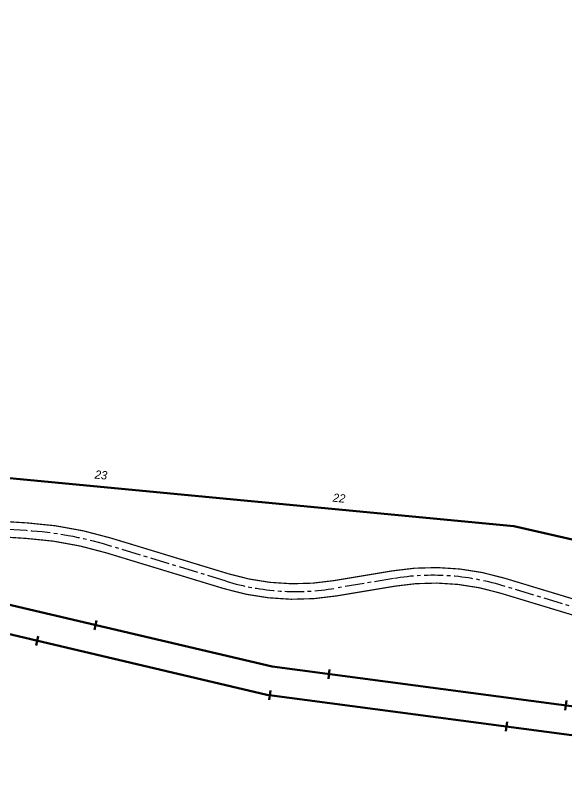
# Model space of a CAD drawing. Extents: x 5370511 to 5386565, y 1010429 to 1053793.
# Drawn here: x 5379689.1 to 5379920, y 1039561.9 to 1039881.8 of the extents above; entities that cross this region are included whole.
import ezdxf

# ---------------------------------------------------------------- set-up
doc = ezdxf.new("R2010")
doc.units = 0
doc.linetypes.add('осевая2', pattern=[12.5, 8, -1.5, 1.5, -1.5])
for name, color, linetype in [('АД_ось', 7, 'CONTINUOUS'), ('АД_откосы', 7, 'CONTINUOUS'), ('ТРАССА_НЕФТЕПРОВОД_ANNO', 7, 'CONTINUOUS')]:
    doc.layers.add(name, color=color, linetype=linetype)
for name, color, linetype, lineweight in [('ГИП_ТРАССА_ВЛ_6', 1, 'CONTINUOUS', 25), ('ГИП_ТРАССА_НЕФТЕПРОВОДА', 6, 'CONTINUOUS', 25), ('ТРАССА_ВЛ', 1, 'CONTINUOUS', 25)]:
    doc.layers.add(name, color=color, linetype=linetype, lineweight=lineweight)
doc.styles.add('D431', font='', dxfattribs={"height": 3.5})
doc.styles.get('D431').set_extended_font_data('Do431', italic=True)

# ---------------------------------------------------------------- blocks, each defined once
blk = doc.blocks.new('ад_откосы')
at = {"layer": 'АД_ось', "color": 253, "linetype": 'осевая2'}
blk.add_lwpolyline([(5381039.51, 1037930.84), (5381046.193, 1037968.879), (5381055.54, 1038022.081, 0.1745274), (5381043.968, 1038088.833), (5380219.971, 1039537.255, 0.2213697), (5380151.165, 1039586.153), (5379986.681, 1039616.447, -0.0279764), (5379954.082, 1039624.358), (5379892.899, 1039642.884, 0.1153558), (5379847.457, 1039645.811), (5379823.006, 1039641.73, -0.1156602), (5379777.449, 1039644.691), (5379728.174, 1039659.676, 0.0582768), (5379693.882, 1039665.873), (5379644.05, 1039668.986, -0.0429375)], format="xyb", dxfattribs=at)
at = {"layer": 'АД_откосы', "color": 253, "const_width": 0.5}
blk.add_lwpolyline([(5381075.045, 1037958.167), (5381064.81, 1037960.051, -0.4118325), (5381051.345, 1037979.422), (5381058.741, 1038021.519, 0.1745274), (5381046.793, 1038090.44), (5380222.795, 1039538.862, 0.2213697), (5380151.753, 1039589.349), (5379987.27, 1039619.643, -0.0279764), (5379955.024, 1039627.469), (5379893.841, 1039645.994, 0.1153558), (5379846.922, 1039649.016), (5379822.471, 1039644.935, -0.1156602), (5379778.394, 1039647.801), (5379729.119, 1039662.785, 0.0582768), (5379694.084, 1039669.117), (5379644.253, 1039672.229, -0.0429375)], format="xyb", dxfattribs=at)
at = {"layer": 'АД_откосы', "color": 253}
blk.add_lwpolyline([(5380490.65, 1039054.905, 0.5, 0.5, 0), (5380268.14, 1039446.043, 0.5, 0.5, 0), (5380261.452, 1039453.742, 0.5, 0.5, 0), (5380246.6, 1039479.807, 0.5, 0.5, 0), (5380243.357, 1039489.574, 0.5, 0.5, 0), (5380217.146, 1039535.647, 0.5, 0.5, 0.2213697), (5380150.576, 1039582.956, 0.5, 0.5, 0), (5379986.092, 1039613.251, 0.5, 0.5, -0.0279764), (5379953.14, 1039621.248, 0.5, 0.5, 0), (5379891.957, 1039639.773, 0.5, 0.5, 0.1153558), (5379847.992, 1039642.605, 0.5, 0.5, 0), (5379823.541, 1039638.524, 0.5, 0.5, -0.1156602), (5379776.503, 1039641.582, 0.5, 0.5, 0), (5379727.228, 1039656.567, 0.5, 0.5, 0.0582768), (5379693.679, 1039662.63, 0.5, 0.5, 0), (5379643.847, 1039665.742, 0.5, 0.5, -0.0429375)], format="xyseb", dxfattribs=at)
blk = doc.blocks.new('пк_ВЛ')
at = {"layer": 'ТРАССА_ВЛ', "lineweight": 60}
blk.add_lwpolyline([(0, 2), (0, -2)], dxfattribs=at)

msp = doc.modelspace()

# ---------------------------------------------------------------- block references
at = {"layer": 'АД_откосы', "color": 253}
msp.add_blockref('ад_откосы', (0, 0), dxfattribs=at)

# ---------------------------------------------------------------- next in the draw order: linework, layer by layer
at = {"layer": 'ГИП_ТРАССА_ВЛ_6', "color": 253, "lineweight": 60}
for points in [[(5380958.254, 1038044.709), (5380993.422, 1038133.441), (5380993.422, 1038133.441), (5380182.961, 1039557.93), (5379796.607, 1039608.903), (5379400.894, 1039702.091), (5378850.148, 1039849.249), (5377925.517, 1040078.196), (5377014.253, 1040367.216), (5375398.983, 1040195.445), (5375392.587, 1040255.583)], [(5380947.098, 1038049.13), (5380980.145, 1038132.51), (5380175.48, 1039546.813), (5379794.442, 1039597.084), (5379397.969, 1039690.452), (5378847.156, 1039837.627), (5377922.258, 1040066.64), (5377013.021, 1040355.017), (5375388.319, 1040182.244), (5375380.655, 1040254.315)]]:
    msp.add_lwpolyline(points, dxfattribs=at)
at = {"layer": 'ГИП_ТРАССА_НЕФТЕПРОВОДА', "color": 253, "lineweight": 60, "flags": 128}
msp.add_lwpolyline([(5381075.553, 1038021.596), (5381082.75, 1038061.114), (5380209.801, 1039595.687), (5379897.924, 1039667.757), (5379611.778, 1039694.969), (5378860.616, 1039889.923), (5378288.543, 1040031.574), (5378200.68, 1040069.425), (5378126.839, 1040071.613), (5377018.568, 1040409.907), (5376071.623, 1040309.468), (5375956.658, 1040381.55), (5375900.053, 1040291.27), (5375794.068, 1040294.1), (5375692.627, 1040269.269), (5375351.478, 1040233.096)], dxfattribs=at)

# ---------------------------------------------------------------- next in the draw order: block references
at = {"layer": 'ГИП_ТРАССА_ВЛ_6', "color": 253}
for p, rotation in [((5379722.685, 1039626.311), 166.7485436499973), ((5379698.289, 1039619.728), 166.7485436499973), ((5379820.456, 1039605.756), 172.4842357121873), ((5379795.649, 1039596.925), 172.4842357121873), ((5379919.597, 1039592.676), 172.4842357121873), ((5379894.789, 1039583.845), 172.4842357121873)]:
    msp.add_blockref('пк_ВЛ', p, dxfattribs=dict(at, rotation=rotation))

# ---------------------------------------------------------------- next in the draw order: texts
at = {"layer": 'ТРАССА_НЕФТЕПРОВОД_ANNO', "color": 253, "lineweight": 50, "style": 'D431'}
for s, p in [('23', (5379722.277, 1039687.728)), ('22', (5379821.921, 1039678.033))]:
    msp.add_text(s, height=3.5, rotation=354.56768, dxfattribs=at).set_placement(p)

doc.saveas('drawing.dxf')
